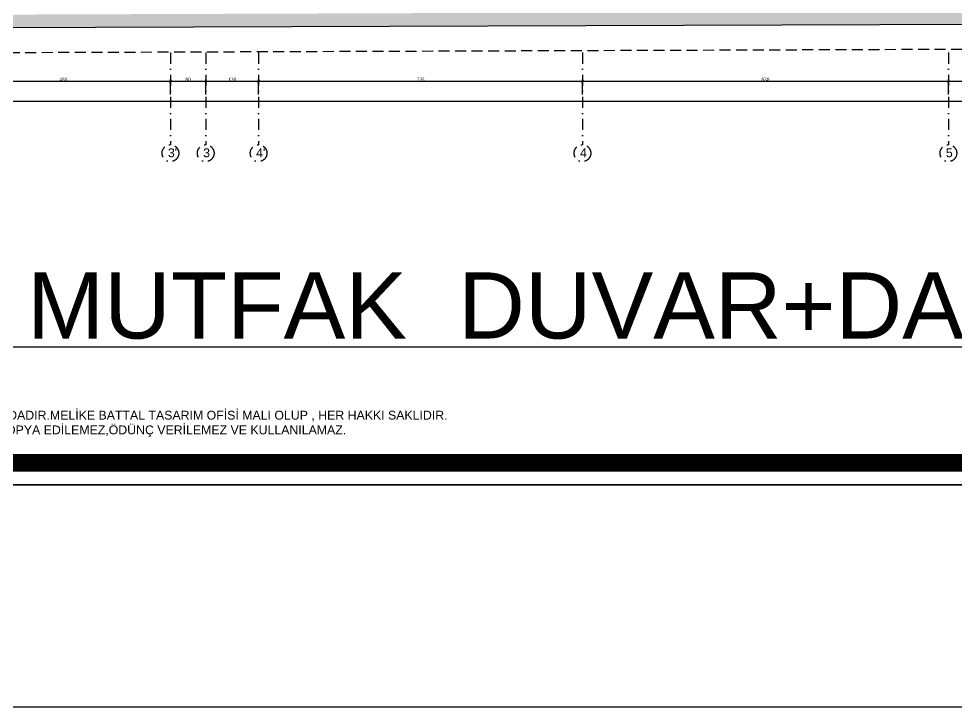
# Model space of a CAD drawing. Header units: millimetres. Extents: x -29311 to -3405, y 28913 to 42880.
# Drawn here: x -10366 to -8240, y 28913 to 30475 of the extents above; entities that cross this region are included whole.
import ezdxf

# ---------------------------------------------------------------- set-up
doc = ezdxf.new("R2010")
doc.units = ezdxf.units.MM
for name, pattern in [('( Hidden )', [0.375, 0.25, -0.125]), ('DASHDOT', [1, 0.5, -0.25, 0, -0.25]), ('DASHDOT2', [0.5, 0.25, -0.125, 0, -0.125])]:
    doc.linetypes.add(name, pattern=pattern)
for name, color, linetype in [('A-AKS', 57, 'DASHDOT'), ('A-AKS.', 57, 'DASHDOT2'), ('A-BA', 1, 'Continuous'), ('vaz_bina2', 161, 'Continuous'), ('yazı1', 7, 'Continuous'), ('Yazılar', 253, 'Continuous')]:
    doc.layers.add(name, color=color, linetype=linetype)
for name, color, linetype, lineweight in [('olcu-plan', 7, 'Continuous', 20), ('tarama-betonarme', 252, 'Continuous', 13), ('TES_SU', 150, 'Continuous', 25)]:
    doc.layers.add(name, color=color, linetype=linetype, lineweight=lineweight)
doc.styles.get("Standard").update_dxf_attribs({"font": 'arial.ttf'})
doc.styles.add('text1', font='arial.ttf')
doc.styles.add('YAZ-50', font='times.ttf', dxfattribs={"width": 0.9})
doc.dimstyles.new('1-50-plan', dxfattribs={"dimtxt": 8, "dimasz": 6, "dimexe": 4, "dimexo": 4, "dimgap": 0.00625, "dimtad": 1, "dimdec": 0, "dimrnd": 0.0005, "dimzin": 9, "dimdsep": 46, "dimtxsty": 'YAZ-50', "dimblk": 'ARCHTICK', "dimcen": 0.025, "dimdle": 4, "dimadec": 0, "dimazin": 0, "dimtfac": 1, "dimtdec": 0, "dimtmove": 0, "dimatfit": 3, "dimfxl": 30, "dimfxlon": 1, "dimarcsym": 0})

# ---------------------------------------------------------------- blocks, each defined once
blk = doc.blocks.new('ANTET')
at = {"color": 251, "const_width": 20, "elevation": 0}
blk.add_lwpolyline([(-18595, -50619.4), (-18595, -52600.1), (-14668.2, -52600.1), (-14668.2, -50619.4)], close=True, dxfattribs=at)
at = {"layer": 'Yazılar', "elevation": 0}
for points in [[(-18620, -50594.4), (-18620, -52625.1), (-14643.2, -52625.1), (-14643.2, -50594.4)], [(-18397.9, -50768), (-14785.5, -50768), (-14785.5, -52468.9), (-18397.9, -52468.9)]]:
    blk.add_lwpolyline(points, close=True, dxfattribs=at)
at = {"layer": 'Yazılar', "insert": (-18419.5, -52541, 0), "char_height": 10, "width": 1677.601, "attachment_point": 1}
blk.add_mtext('{\\fArial|b0|i0|c162|p34;BU ÇİZİM , 5846 SAYILI FİKİR SANAT ESERLERİ YASASI KAPSAMINDADIR.MELİKE BATTAL TASARIM OFİSİ MALI OLUP , HER HAKKI SAKLIDIR.\\PMELİKE BATTAL TASARIM OFİSİ İZNİ OLMADAN ÇOĞALTILAMAZ,KOPYA EDİLEMEZ,ÖDÜNÇ VERİLEMEZ VE KULLANILAMAZ.}', dxfattribs=at)
blk = doc.blocks.new('_ArchTick')
at = {"color": 0, "linetype": 'ByBlock', "const_width": 0.15}
blk.add_lwpolyline([(-0.5, -0.5), (0.5, 0.5)], dxfattribs=at)
blk = doc.blocks.new('*D224')
at = {"layer": 'DEFPOINTS', "color": 0, "transparency": 16777216}
for p in [(-10508.1, 30384), (-10022.1, 30333.2), (-10022.1, 30072.8)]:
    blk.add_point(p, dxfattribs=at)
at = {"layer": 'olcu-plan', "color": 0, "lineweight": -2, "transparency": 16777216}
for p, q in [((-10508.1, 30363.2), (-10508.1, 30329.2)), ((-10512.1, 30333.2), (-10018.1, 30333.2)), ((-10022.1, 30303.2), (-10022.1, 30337.2))]:
    blk.add_line(p, q, dxfattribs=at)
at = {"layer": 'olcu-plan', "color": 0, "lineweight": -2, "transparency": 16777216, "xscale": 6, "yscale": 6, "zscale": 6, "rotation": 180}
blk.add_blockref('_ArchTick', (-10508.1, 30333.2), dxfattribs=at)
at = {"layer": 'olcu-plan', "color": 0, "lineweight": -2, "transparency": 16777216, "xscale": 6, "yscale": 6, "zscale": 6}
blk.add_blockref('_ArchTick', (-10022.1, 30333.2), dxfattribs=at)
at = {"layer": 'olcu-plan', "color": 0, "transparency": 16777216, "insert": (-10265.1, 30337.2), "char_height": 8, "attachment_point": 5, "style": 'YAZ-50'}
blk.add_mtext('486', dxfattribs=at)
blk = doc.blocks.new('*D225')
at = {"layer": 'DEFPOINTS', "color": 0, "transparency": 16777216}
for p in [(-9942.1, 30333.2), (-10022.1, 30072.8), (-9942.1, 30072.8)]:
    blk.add_point(p, dxfattribs=at)
at = {"layer": 'olcu-plan', "color": 0, "lineweight": -2, "transparency": 16777216}
for p, q in [((-10026.1, 30333.2), (-9938.1, 30333.2)), ((-10022.1, 30303.2), (-10022.1, 30337.2)), ((-9942.1, 30303.2), (-9942.1, 30337.2))]:
    blk.add_line(p, q, dxfattribs=at)
at = {"layer": 'olcu-plan', "color": 0, "lineweight": -2, "transparency": 16777216, "xscale": 6, "yscale": 6, "zscale": 6, "rotation": 180}
blk.add_blockref('_ArchTick', (-10022.1, 30333.2), dxfattribs=at)
at = {"layer": 'olcu-plan', "color": 0, "lineweight": -2, "transparency": 16777216, "xscale": 6, "yscale": 6, "zscale": 6}
blk.add_blockref('_ArchTick', (-9942.1, 30333.2), dxfattribs=at)
at = {"layer": 'olcu-plan', "color": 0, "transparency": 16777216, "insert": (-9982.1, 30337.2), "char_height": 8, "attachment_point": 5, "style": 'YAZ-50'}
blk.add_mtext('80', dxfattribs=at)
blk = doc.blocks.new('*D226')
at = {"layer": 'DEFPOINTS', "color": 0, "transparency": 16777216}
for p in [(-9822.1, 30333.2), (-9942.1, 30072.8), (-9822.1, 30077.5)]:
    blk.add_point(p, dxfattribs=at)
at = {"layer": 'olcu-plan', "color": 0, "lineweight": -2, "transparency": 16777216}
for p, q in [((-9946.1, 30333.2), (-9818.1, 30333.2)), ((-9942.1, 30303.2), (-9942.1, 30337.2)), ((-9822.1, 30303.2), (-9822.1, 30337.2))]:
    blk.add_line(p, q, dxfattribs=at)
at = {"layer": 'olcu-plan', "color": 0, "lineweight": -2, "transparency": 16777216, "xscale": 6, "yscale": 6, "zscale": 6, "rotation": 180}
blk.add_blockref('_ArchTick', (-9942.1, 30333.2), dxfattribs=at)
at = {"layer": 'olcu-plan', "color": 0, "lineweight": -2, "transparency": 16777216, "xscale": 6, "yscale": 6, "zscale": 6}
blk.add_blockref('_ArchTick', (-9822.1, 30333.2), dxfattribs=at)
at = {"layer": 'olcu-plan', "color": 0, "transparency": 16777216, "insert": (-9882.1, 30337.2), "char_height": 8, "attachment_point": 5, "style": 'YAZ-50'}
blk.add_mtext('120', dxfattribs=at)
blk = doc.blocks.new('*D227')
at = {"layer": 'DEFPOINTS', "color": 0, "transparency": 16777216}
for p in [(-9087.6, 30333.2), (-9087.6, 30102.1), (-9822.1, 30077.5)]:
    blk.add_point(p, dxfattribs=at)
at = {"layer": 'olcu-plan', "color": 0, "lineweight": -2, "transparency": 16777216}
for p, q in [((-9826.1, 30333.2), (-9083.6, 30333.2)), ((-9822.1, 30303.2), (-9822.1, 30337.2)), ((-9087.6, 30303.2), (-9087.6, 30337.2))]:
    blk.add_line(p, q, dxfattribs=at)
at = {"layer": 'olcu-plan', "color": 0, "lineweight": -2, "transparency": 16777216, "xscale": 6, "yscale": 6, "zscale": 6, "rotation": 180}
blk.add_blockref('_ArchTick', (-9822.1, 30333.2), dxfattribs=at)
at = {"layer": 'olcu-plan', "color": 0, "lineweight": -2, "transparency": 16777216, "xscale": 6, "yscale": 6, "zscale": 6}
blk.add_blockref('_ArchTick', (-9087.6, 30333.2), dxfattribs=at)
at = {"layer": 'olcu-plan', "color": 0, "transparency": 16777216, "insert": (-9454.9, 30337.3), "char_height": 8, "attachment_point": 5, "style": 'YAZ-50'}
blk.add_mtext('735', dxfattribs=at)
blk = doc.blocks.new('*D228')
at = {"layer": 'DEFPOINTS', "color": 0, "transparency": 16777216}
for p in [(-8257.6, 30333.2), (-8257.6, 30119.3), (-9087.6, 30102.1)]:
    blk.add_point(p, dxfattribs=at)
at = {"layer": 'olcu-plan', "color": 0, "lineweight": -2, "transparency": 16777216}
for p, q in [((-9091.6, 30333.2), (-8253.6, 30333.2)), ((-9087.6, 30303.2), (-9087.6, 30337.2)), ((-8257.6, 30303.2), (-8257.6, 30337.2))]:
    blk.add_line(p, q, dxfattribs=at)
at = {"layer": 'olcu-plan', "color": 0, "lineweight": -2, "transparency": 16777216, "xscale": 6, "yscale": 6, "zscale": 6, "rotation": 180}
blk.add_blockref('_ArchTick', (-9087.6, 30333.2), dxfattribs=at)
at = {"layer": 'olcu-plan', "color": 0, "lineweight": -2, "transparency": 16777216, "xscale": 6, "yscale": 6, "zscale": 6}
blk.add_blockref('_ArchTick', (-8257.6, 30333.2), dxfattribs=at)
at = {"layer": 'olcu-plan', "color": 0, "transparency": 16777216, "insert": (-8672.6, 30337.2), "char_height": 8, "attachment_point": 5, "style": 'YAZ-50'}
blk.add_mtext('830', dxfattribs=at)
blk = doc.blocks.new('*D229')
at = {"layer": 'DEFPOINTS', "color": 0, "transparency": 16777216}
for p in [(-7489.4, 30333.2), (-8257.6, 30119.3), (-7489.4, 30111.6)]:
    blk.add_point(p, dxfattribs=at)
at = {"layer": 'olcu-plan', "color": 0, "lineweight": -2, "transparency": 16777216}
for p, q in [((-8261.6, 30333.2), (-7485.4, 30333.2)), ((-8257.6, 30303.2), (-8257.6, 30337.2)), ((-7489.4, 30303.2), (-7489.4, 30337.2))]:
    blk.add_line(p, q, dxfattribs=at)
at = {"layer": 'olcu-plan', "color": 0, "lineweight": -2, "transparency": 16777216, "xscale": 6, "yscale": 6, "zscale": 6, "rotation": 180}
blk.add_blockref('_ArchTick', (-8257.6, 30333.2), dxfattribs=at)
at = {"layer": 'olcu-plan', "color": 0, "lineweight": -2, "transparency": 16777216, "xscale": 6, "yscale": 6, "zscale": 6}
blk.add_blockref('_ArchTick', (-7489.4, 30333.2), dxfattribs=at)
at = {"layer": 'olcu-plan', "color": 0, "transparency": 16777216, "insert": (-7873.5, 30337.3), "char_height": 8, "attachment_point": 5, "style": 'YAZ-50'}
blk.add_mtext('768', dxfattribs=at)
blk = doc.blocks.new('*D241')
at = {"layer": 'DEFPOINTS', "color": 0, "transparency": 16777216}
for p in [(-10508.1, 30384), (-5495.1, 30384), (-5495.1, 30288.2)]:
    blk.add_point(p, dxfattribs=at)
at = {"layer": 'olcu-plan', "color": 0, "lineweight": -2, "transparency": 16777216}
for p, q in [((-10508.1, 30318.2), (-10508.1, 30284.2)), ((-5495.1, 30318.2), (-5495.1, 30284.2)), ((-10512.1, 30288.2), (-5491.1, 30288.2))]:
    blk.add_line(p, q, dxfattribs=at)
at = {"layer": 'olcu-plan', "color": 0, "lineweight": -2, "transparency": 16777216, "xscale": 6, "yscale": 6, "zscale": 6, "rotation": 180}
blk.add_blockref('_ArchTick', (-10508.1, 30288.2), dxfattribs=at)
at = {"layer": 'olcu-plan', "color": 0, "lineweight": -2, "transparency": 16777216, "xscale": 6, "yscale": 6, "zscale": 6}
blk.add_blockref('_ArchTick', (-5495.1, 30288.2), dxfattribs=at)
at = {"layer": 'olcu-plan', "color": 0, "transparency": 16777216, "insert": (-8001.6, 30292.3), "char_height": 8, "attachment_point": 5, "style": 'YAZ-50'}
blk.add_mtext('5013', dxfattribs=at)
blk = doc.blocks.new('AKS')
at = {"layer": 'A-AKS.', "ltscale": 100}
for p, q in [((729.5, 50), (729.5, -158.9)), ((809.5, 50), (809.5, -158.9)), ((929.5, 50), (929.5, -158.9)), ((1664, 50), (1664, -158.9)), ((2494, 50), (2494, -158.9))]:
    blk.add_line(p, q, dxfattribs=at)
for centre in [(729.5, -177.9), (809.5, -177.9), (929.5, -177.9), (1664, -177.9), (2494, -177.9)]:
    blk.add_circle(centre, 19, dxfattribs=at)
at = {"layer": 'A-AKS.', "ltscale": 100, "char_height": 20, "width": 18.894, "attachment_point": 1, "style": 'text1'}
for s, insert in [("3'", (723.8, -167.1)), ('3', (803.8, -167.1)), ("4'", (923.8, -167.1)), ('4', (1658.3, -167.1)), ('5', (2488.3, -167.1))]:
    blk.add_mtext(s, dxfattribs=dict(at, insert=insert))

msp = doc.modelspace()

# ---------------------------------------------------------------- hatches: boundary and pattern name
at = {"layer": 'tarama-betonarme'}
h = msp.add_hatch(dxfattribs=at)
h.set_pattern_fill('ANSI35', color=256, scale=25, style=0)
h.set_pattern_definition([(45, (-57572.966, 45834.01), (-4.4194174, 4.4194174), []), (45, (-57568.547, 45834.01), (-4.4194174, 4.4194174), [7.8125, -1.5625, 0, -1.5625])])
h.paths.add_polyline_path([(-10481.78, 30484.04), (-10717.69, 32291.44), (-5913.13, 32477.67), (-5531.42, 30501.63)], flags=16)
h.paths.add_polyline_path([(-10508.1, 30453.95), (-10751.69, 32320.15), (-5888.56, 32508.65), (-5495.1, 30471.76)])

# ---------------------------------------------------------------- linework, layer by layer
at = {"layer": 'A-BA'}
msp.add_line((-5495.1, 30471.76), (-10508.1, 30453.95), dxfattribs=at)
at = {"layer": 'TES_SU'}
for points in [[(-20558.84, 42879.74), (-3405.49, 42879.74), (-3405.49, 28913.48), (-20558.84, 28913.48)], [(-19984.54, 42302.15), (-3727.34, 42302.15), (-3727.34, 29417.64), (-19984.54, 29417.64)]]:
    msp.add_lwpolyline(points, close=True, dxfattribs=at)
at = {"layer": 'vaz_bina2', "linetype": '( Hidden )', "ltscale": 100}
msp.add_lwpolyline([(-10745.16, 32264.27), (-10501.58, 30398.07), (-5488.57, 30415.88), (-4470.79, 30419.5), (-4739.72, 31811.75), (-4981.51, 32294.07), (-5309.76, 32584.73), (-5666.95, 32773.34), (-6038.1, 32883.42), (-6406.89, 32932.8), (-10810.15, 32762.13)], close=True, dxfattribs=at)

# ---------------------------------------------------------------- block references
at = {"xscale": 2, "yscale": 2, "zscale": 2}
msp.add_blockref('ANTET', (25559.14, 134667.87, 0), dxfattribs=at)
at = {"layer": 'A-AKS'}
msp.add_blockref('AKS', (-10751.69, 30348.07), dxfattribs=at)

# ---------------------------------------------------------------- texts
at = {"layer": 'yazı1', "insert": (-10347.24, 29899.74), "char_height": 150, "width": 7230.9311, "attachment_point": 1}
msp.add_mtext('MUTFAK  DUVAR+DAVLUMBAZ  TESİSAT PLANI', dxfattribs=at)

# ---------------------------------------------------------------- dimensions: what is measured, and where the dimension line sits
at = {"layer": 'olcu-plan'}
for base, p1, p2, picture, middle in [((-10022.14, 30333.17), (-10508.1, 30384.01), (-10022.14, 30072.76), '*D224', (-10265.12, 30337.24)), ((-5495.1, 30288.24), (-10508.1, 30384.01), (-5495.1, 30384.01), '*D241', (-8001.6, 30292.31)), ((-9942.14, 30333.17), (-10022.14, 30072.76), (-9942.14, 30072.76), '*D225', (-9982.14, 30337.24)), ((-9822.14, 30333.17), (-9942.14, 30072.76), (-9822.14, 30077.51), '*D226', (-9882.14, 30337.24)), ((-9087.6413, 30333.1667), (-9822.1447, 30077.5054), (-9087.6413, 30102.0561), '*D227', (-9454.893, 30337.2537)), ((-8257.64, 30333.17), (-9087.64, 30102.06), (-8257.64, 30119.26), '*D228', (-8672.64, 30337.24)), ((-7489.41, 30333.17), (-8257.64, 30119.26), (-7489.41, 30111.56), '*D229', (-7873.53, 30337.25))]:
    dim = msp.add_linear_dim(base=base, p1=p1, p2=p2, dimstyle='1-50-plan', dxfattribs=at)
    dim.commit()
    dim.dimension.update_dxf_attribs({"geometry": picture, "text_midpoint": middle})

doc.saveas('drawing.dxf')
